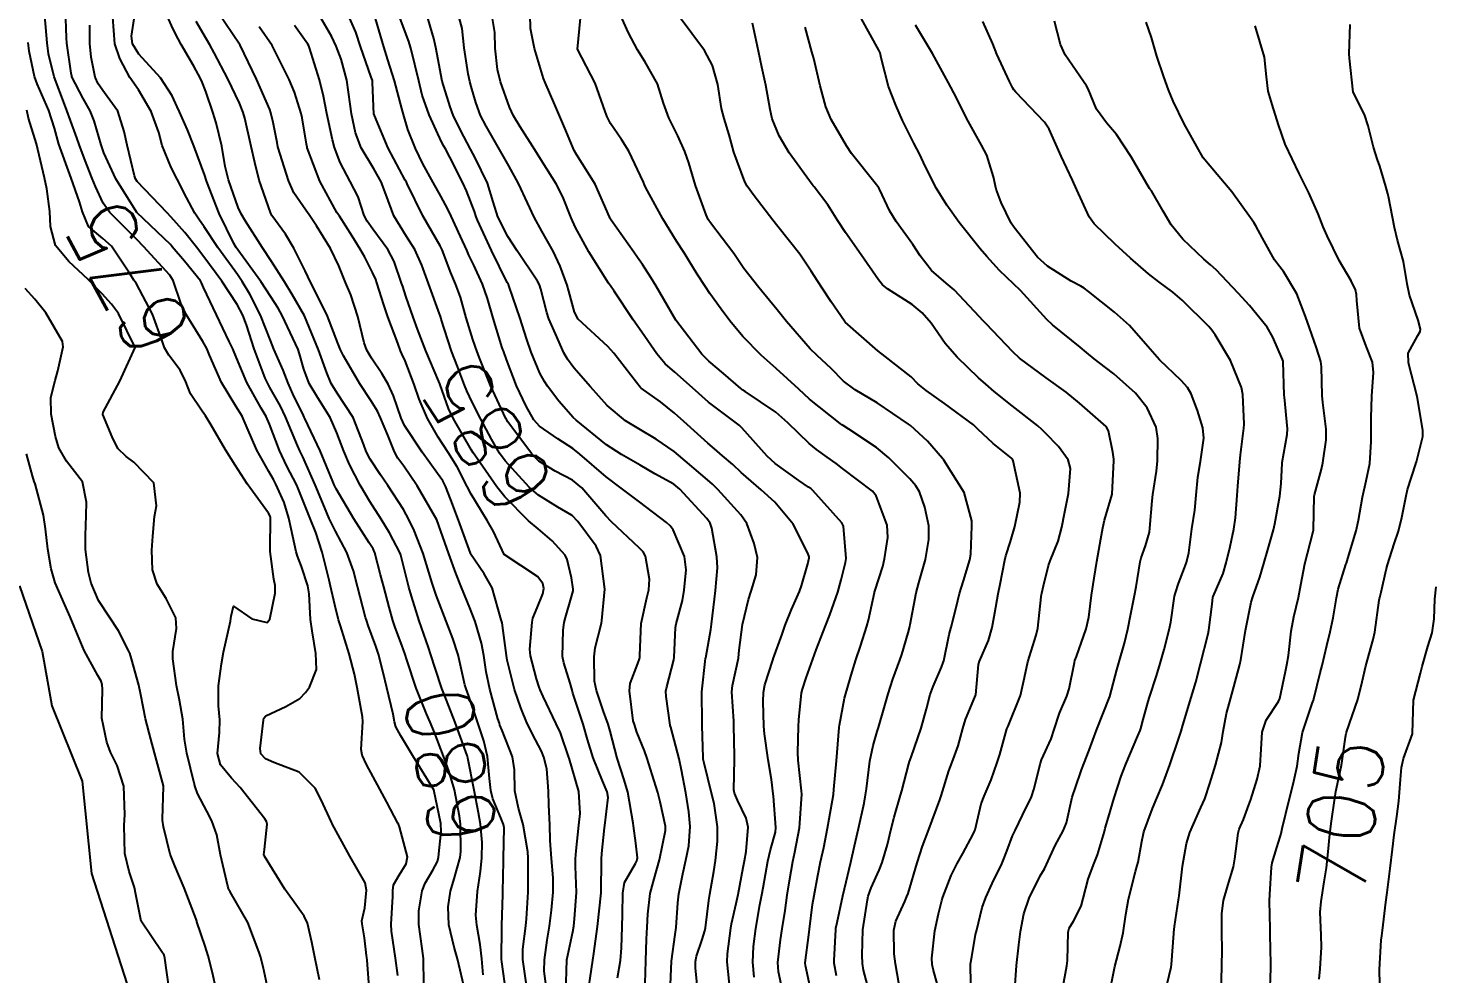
# Model space of a CAD drawing. Header units: metres. Extents: x 292545 to 299085, y 7450245 to 7463078.
# Drawn here: x 296544.6 to 296628.1, y 7454693.9 to 7454749.9 of the extents above; entities that cross this region are included whole.
import ezdxf
from ezdxf.enums import TextEntityAlignment as Align

# ---------------------------------------------------------------- set-up
doc = ezdxf.new("R2010")
doc.units = ezdxf.units.M
for name, color, linetype in [('Cotas', 45, 'Continuous'), ('Curvas de Nivel 1m', 11, 'Continuous'), ('Curvas de Nivel 5m', 15, 'Continuous'), ('Hidrografia', 140, 'Continuous')]:
    doc.layers.add(name, color=color, linetype=linetype)
doc.styles.add('Style-STANDARD', font='STANDARD.shx')

msp = doc.modelspace()

# ---------------------------------------------------------------- linework, layer by layer
at = {"layer": 'Curvas de Nivel 1m', "flags": 128}
for points, elevation in [([(296566.557, 7454693.772), (296566.423, 7454694.812), (296566.188, 7454696.415), (296566.165, 7454696.816), (296566.259, 7454698.465), (296566.257, 7454698.815), (296566.289, 7454699.144), (296566.627, 7454699.722), (296567.042, 7454700.4), (296567.119, 7454700.805), (296566.661, 7454702.587), (296566.592, 7454702.74), (296566.548, 7454702.812), (296565.898, 7454704.045), (296565.489, 7454704.828), (296564.705, 7454706.283), (296564.447, 7454706.843), (296564.378, 7454707.181), (296564.484, 7454708.842), (296564.466, 7454709.114), (296564.152, 7454710.846), (296563.978, 7454711.64), (296563.664, 7454712.851), (296563.148, 7454714.508), (296563.039, 7454714.858), (296562.816, 7454715.758), (296562.573, 7454716.863), (296562.492, 7454717.208), (296562.069, 7454718.868), (296561.698, 7454720.038), (296561.362, 7454720.875), (296560.89, 7454722.051), (296560.655, 7454722.638), (296560.543, 7454722.885), (296559.983, 7454723.963), (296559.54, 7454724.901), (296558.946, 7454726.458), (296558.751, 7454726.912), (296558.462, 7454727.411), (296557.598, 7454728.924), (296556.987, 7454730.388), (296556.769, 7454730.932), (296556.566, 7454731.367), (296555.814, 7454732.942), (296555.039, 7454734.57), (296554.923, 7454734.834), (296554.852, 7454734.953), (296553.912, 7454736.115), (296553.186, 7454736.978), (296553.136, 7454737.041), (296553.074, 7454737.104), (296551.093, 7454739), (296549.844, 7454741.013), (296549.136, 7454742.552), (296548.98, 7454743.022), (296548.565, 7454744.437), (296548.316, 7454745.033), (296547.906, 7454745.775), (296547.236, 7454747.049), (296547.227, 7454747.084), (296547.195, 7454747.271), (296546.937, 7454749.053), (296546.916, 7454749.353), (296546.849, 7454751.054)], 677), ([(296564.88, 7454692.835), (296564.728, 7454694.68), (296564.711, 7454694.838), (296564.696, 7454694.96), (296564.585, 7454696.016), (296564.442, 7454696.842), (296564.424, 7454697.012), (296564.602, 7454697.781), (296564.691, 7454698.839), (296564.619, 7454699.263), (296563.707, 7454700.849), (296562.662, 7454702.774), (296562.631, 7454702.829), (296562.614, 7454702.861), (296562.003, 7454704.197), (296561.65, 7454704.875), (296560.697, 7454705.823), (296559.207, 7454706.403), (296558.708, 7454706.613), (296558.435, 7454706.913), (296558.402, 7454707.227), (296558.588, 7454708.911), (296558.615, 7454709.031), (296558.737, 7454709.172), (296559.911, 7454709.727), (296560.753, 7454710.204), (296561.087, 7454710.547), (296561.322, 7454710.874), (296561.725, 7454711.919), (296561.702, 7454712.871), (296561.47, 7454714.2), (296561.385, 7454714.874), (296561.307, 7454716.394), (296561.225, 7454716.876), (296560.844, 7454718.032), (296560.608, 7454718.642), (296560.534, 7454718.885), (296560.227, 7454720.25), (296560.102, 7454720.892), (296559.808, 7454721.812), (296559.317, 7454722.904), (296559.177, 7454723.178), (296558.91, 7454723.645), (296558.199, 7454724.917), (296557.621, 7454726.245), (296557.323, 7454726.926), (296556.959, 7454727.537), (296556.101, 7454728.939), (296555.391, 7454730.543), (296555.226, 7454730.948), (296554.999, 7454731.362), (296554.008, 7454732.965), (296553.699, 7454733.639), (296553.234, 7454734.977), (296553.047, 7454735.284), (296551.475, 7454736.996), (296551.077, 7454737.405), (296549.485, 7454739.016), (296549.098, 7454739.557), (296548.626, 7454740.545), (296548.428, 7454741.03), (296547.981, 7454742.186), (296547.671, 7454743.042), (296547.532, 7454743.429), (296547.157, 7454744.458), (296546.944, 7454745.052), (296546.798, 7454745.425), (296546.19, 7454747.06), (296545.85, 7454748.42), (296545.763, 7454749.064), (296545.629, 7454750.666)], 676), ([(296570.544, 7454692.839), (296570.093, 7454694.775), (296569.892, 7454695.465), (296569.582, 7454696.78), (296569.539, 7454697.845), (296569.676, 7454698.779), (296569.888, 7454699.513), (296570.25, 7454700.774), (296570.292, 7454701.128), (296570.26, 7454702.774), (296570.214, 7454703.228), (296569.905, 7454704.778), (296569.57, 7454705.912), (296569.263, 7454706.784), (296568.727, 7454708.18), (296568.463, 7454708.793), (296568.244, 7454709.291), (296567.643, 7454710.801), (296567.09, 7454712.497), (296566.992, 7454712.808), (296566.788, 7454713.351), (296566.387, 7454714.404), (296566.249, 7454714.818), (296566.034, 7454715.603), (296565.716, 7454716.827), (296565.536, 7454717.525), (296565.186, 7454718.835), (296565.085, 7454719.066), (296564.859, 7454719.422), (296563.95, 7454720.849), (296562.899, 7454722.631), (296562.788, 7454722.861), (296562.707, 7454723.06), (296561.945, 7454724.87), (296561.043, 7454726.788), (296560.996, 7454726.88), (296560.954, 7454726.968), (296560.335, 7454728.258), (296560.058, 7454728.894), (296559.752, 7454729.67), (296559.209, 7454730.907), (296559, 7454731.415), (296558.412, 7454732.916), (296557.787, 7454734.171), (296557.337, 7454734.927), (296557.049, 7454735.339), (296555.885, 7454736.942), (296555.085, 7454738.15), (296554.75, 7454738.615), (296554.519, 7454738.959), (296554.031, 7454739.895), (296553.473, 7454740.975), (296553.123, 7454741.675), (296552.593, 7454742.985), (296552.389, 7454743.749), (296551.944, 7454744.992), (296551.176, 7454746.28), (296550.676, 7454747.005), (296550.072, 7454748.139), (296549.78, 7454749.014), (296549.659, 7454750.585)], 679), ([(296572.972, 7454692.736), (296572.709, 7454694.591), (296572.699, 7454694.739), (296572.712, 7454696.618), (296572.714, 7454696.739), (296572.773, 7454698.577), (296572.773, 7454698.738), (296572.819, 7454700.559), (296572.823, 7454700.738), (296572.863, 7454702.536), (296572.823, 7454702.738), (296572.667, 7454703.128), (296572.191, 7454704.26), (296572.07, 7454704.749), (296571.98, 7454705.464), (296571.861, 7454706.753), (296571.654, 7454707.688), (296571.305, 7454708.761), (296570.756, 7454710.342), (296570.598, 7454710.772), (296570.531, 7454711.006), (296570.125, 7454712.777), (296569.82, 7454713.752), (296569.424, 7454714.784), (296568.826, 7454716.319), (296568.665, 7454716.792), (296568.595, 7454717.033), (296568.061, 7454718.798), (296567.514, 7454720.156), (296567.205, 7454720.807), (296566.882, 7454721.394), (296565.96, 7454722.824), (296565.529, 7454723.451), (296564.918, 7454724.376), (296564.676, 7454724.842), (296564.54, 7454725.232), (296563.914, 7454726.85), (296562.967, 7454728.292), (296562.603, 7454728.864), (296562.345, 7454729.501), (296561.858, 7454730.871), (296561.023, 7454732.88), (296560.299, 7454734.154), (296559.838, 7454734.898), (296559.061, 7454736.108), (296558.539, 7454736.915), (296557.528, 7454738.486), (296557.262, 7454738.928), (296557.097, 7454739.3), (296556.524, 7454740.936), (296556.328, 7454741.735), (296556.113, 7454742.94), (296555.782, 7454744.318), (296555.596, 7454744.946), (296555.175, 7454746.179), (296554.955, 7454746.728), (296554.853, 7454746.955), (296554.465, 7454747.69), (296553.722, 7454748.972), (296553.538, 7454749.297), (296553.222, 7454749.918), (296552.748, 7454750.985)], 681), ([(296574.209, 7454693.061), (296573.962, 7454694.726), (296573.959, 7454695.339), (296574.137, 7454696.725), (296574.18, 7454697.142), (296574.277, 7454698.723), (296574.286, 7454699.055), (296574.285, 7454700.724), (296574.267, 7454701.104), (296573.979, 7454702.727), (296573.697, 7454703.706), (296573.492, 7454704.732), (296573.47, 7454705.963), (296573.347, 7454706.734), (296572.729, 7454708.306), (296572.61, 7454708.62), (296572.571, 7454708.742), (296572.49, 7454708.991), (296572, 7454710.751), (296571.792, 7454711.773), (296571.649, 7454712.757), (296571.517, 7454713.485), (296571.135, 7454714.765), (296570.815, 7454715.575), (296570.322, 7454716.775), (296570.002, 7454717.618), (296569.57, 7454718.783), (296568.873, 7454720.79), (296567.703, 7454722.802), (296566.914, 7454723.964), (296566.556, 7454724.452), (296566.353, 7454724.819), (296565.963, 7454725.799), (296565.532, 7454726.831), (296565.352, 7454727.23), (296564.963, 7454727.859), (296564.293, 7454728.847), (296563.326, 7454730.52), (296563.159, 7454730.858), (296562.999, 7454731.263), (296562.379, 7454732.866), (296561.727, 7454734.182), (296561.373, 7454734.877), (296561.053, 7454735.558), (296560.395, 7454736.89), (296559.903, 7454737.719), (296559.092, 7454738.834), (296559.041, 7454738.911), (296558.998, 7454739.007), (296558.336, 7454740.918), (296558.07, 7454741.98), (296557.855, 7454742.923), (296557.485, 7454744.601), (296557.395, 7454744.928), (296557.169, 7454745.49), (296556.48, 7454746.937), (296555.671, 7454748.48), (296555.412, 7454748.948), (296555.216, 7454749.279), (296554.597, 7454750.33)], 682), ([(296575.404, 7454692.711), (296575.237, 7454694.032), (296575.239, 7454694.713), (296575.413, 7454695.879), (296575.54, 7454696.711), (296575.655, 7454697.657), (296575.758, 7454698.709), (296575.762, 7454699.573), (296575.658, 7454700.71), (296575.577, 7454701.787), (296575.555, 7454702.711), (296575.51, 7454703.876), (296575.488, 7454704.712), (296575.388, 7454706.028), (296575.217, 7454706.715), (296575.073, 7454707.072), (296574.723, 7454707.746), (296574.224, 7454708.725), (296573.835, 7454709.641), (296573.467, 7454710.733), (296573.044, 7454712.474), (296572.997, 7454712.738), (296572.798, 7454714.225), (296572.738, 7454714.676), (296572.722, 7454714.741), (296572.685, 7454714.861), (296572.153, 7454716.75), (296571.677, 7454717.593), (296570.871, 7454718.77), (296570.853, 7454718.807), (296570.154, 7454720.777), (296569.703, 7454721.969), (296569.372, 7454722.783), (296569.213, 7454723.093), (296568.91, 7454723.539), (296567.992, 7454724.799), (296566.946, 7454726.382), (296566.751, 7454726.813), (296566.289, 7454728.143), (296565.977, 7454728.825), (296565.61, 7454729.461), (296564.988, 7454730.377), (296564.715, 7454730.843), (296564.56, 7454731.284), (296564.193, 7454732.848), (296563.768, 7454734.12), (296563.454, 7454734.856), (296563.336, 7454735.146), (296563.058, 7454735.84), (296562.571, 7454736.865), (296561.738, 7454738.222), (296561.291, 7454738.878), (296561.096, 7454739.145), (296560.385, 7454740.17), (296560.066, 7454740.896), (296559.571, 7454742.469), (296559.446, 7454742.905), (296559.395, 7454743.156), (296559.157, 7454744.349), (296559.028, 7454744.911), (296558.96, 7454745.117), (296558.171, 7454746.92), (296557.213, 7454748.93), (296555.843, 7454750.944)], 683), ([(296579.57, 7454693.643), (296579.754, 7454694.658), (296579.812, 7454695.42), (296579.845, 7454696.657), (296579.861, 7454697.397), (296579.881, 7454698.657), (296579.993, 7454699.286), (296580.639, 7454700.42), (296580.722, 7454700.568), (296580.747, 7454700.648), (296580.756, 7454700.76), (296580.653, 7454701.617), (296580.528, 7454702.651), (296580.511, 7454702.805), (296580.194, 7454704.655), (296579.977, 7454705.374), (296579.561, 7454706.662), (296579.14, 7454708.255), (296579.016, 7454708.667), (296578.741, 7454709.434), (296578.325, 7454710.674), (296578.217, 7454711.219), (296578.199, 7454712.676), (296578.258, 7454713.206), (296578.621, 7454714.672), (296578.649, 7454714.828), (296578.833, 7454716.67), (296578.572, 7454718.673), (296578.311, 7454719.223), (296577.23, 7454720.686), (296576.878, 7454721.04), (296576.045, 7454721.543), (296574.896, 7454722.247), (296574.34, 7454722.726), (296572.918, 7454724.285), (296572.586, 7454724.743), (296572.103, 7454725.58), (296571.483, 7454726.755), (296570.963, 7454727.771), (296570.641, 7454728.436), (296570.505, 7454728.767), (296570.087, 7454729.877), (296569.745, 7454730.779), (296569.129, 7454732.68), (296569.098, 7454732.789), (296569.08, 7454732.845), (296569.025, 7454733.005), (296568.367, 7454734.797), (296567.971, 7454735.884), (296567.559, 7454736.805), (296567.074, 7454737.577), (296566.308, 7454738.818), (296565.841, 7454740.087), (296565.56, 7454740.826), (296565.124, 7454741.591), (296564.386, 7454742.841), (296564.037, 7454743.732), (296563.808, 7454744.85), (296563.739, 7454745.422), (296563.533, 7454746.855), (296563.201, 7454748.089), (296562.903, 7454748.863), (296562.617, 7454749.468), (296561.787, 7454750.874)], 686), ([(296581.205, 7454693.296), (296581.255, 7454694.64), (296581.291, 7454695.931), (296581.33, 7454696.639), (296581.368, 7454697.406), (296581.511, 7454698.637), (296581.757, 7454699.502), (296582.06, 7454700.629), (296582.418, 7454702.381), (296582.425, 7454702.624), (296582.113, 7454704.064), (296581.97, 7454704.631), (296581.635, 7454705.7), (296581.336, 7454706.641), (296581.169, 7454707.095), (296580.728, 7454708.199), (296580.573, 7454708.652), (296580.511, 7454708.876), (296580.291, 7454710.655), (296580.331, 7454711.083), (296580.777, 7454712.264), (296580.877, 7454712.553), (296580.901, 7454712.648), (296580.904, 7454712.769), (296580.98, 7454714.647), (296581.313, 7454716.156), (296581.436, 7454716.641), (296581.479, 7454717.28), (296581.242, 7454718.644), (296581.095, 7454718.886), (296580.858, 7454719.124), (296579.219, 7454720.667), (296578.878, 7454721.029), (296577.451, 7454722.685), (296576.907, 7454723.132), (296575.883, 7454723.676), (296574.918, 7454724.268), (296574.469, 7454724.725), (296573.082, 7454726.608), (296572.991, 7454726.74), (296572.954, 7454726.799), (296572.038, 7454728.749), (296571.406, 7454730.339), (296571.255, 7454730.757), (296571.004, 7454731.474), (296570.598, 7454732.766), (296570.262, 7454733.998), (296569.982, 7454734.776), (296569.703, 7454735.434), (296569.177, 7454736.788), (296569.066, 7454737.023), (296568.038, 7454738.801), (296567.112, 7454740.703), (296567.06, 7454740.811), (296566.998, 7454740.928), (296565.973, 7454742.822), (296565.162, 7454744.75), (296565.14, 7454744.808), (296565.139, 7454744.83), (296565.061, 7454746.711), (296565.044, 7454746.832), (296564.982, 7454747.037), (296564.349, 7454748.843), (296564.064, 7454749.69), (296563.559, 7454750.855)], 687), ([(296582.703, 7454692.786), (296582.78, 7454694.618), (296582.987, 7454696.216), (296583.044, 7454696.615), (296583.143, 7454698.079), (296583.207, 7454698.614), (296583.444, 7454699.798), (296583.622, 7454700.61), (296583.803, 7454701.456), (296583.878, 7454702.608), (296583.805, 7454703.476), (296583.627, 7454704.611), (296583.374, 7454705.942), (296583.222, 7454706.615), (296582.732, 7454708.498), (296582.703, 7454708.591), (296582.694, 7454708.621), (296582.451, 7454710.326), (296582.443, 7454710.625), (296582.49, 7454710.891), (296582.773, 7454711.952), (296582.911, 7454712.489), (296582.926, 7454712.619), (296583.016, 7454714.403), (296583.052, 7454714.618), (296583.425, 7454716.013), (296583.525, 7454716.613), (296583.638, 7454717.819), (296583.542, 7454718.613), (296582.869, 7454720.188), (296582.689, 7454720.441), (296582.481, 7454720.626), (296580.891, 7454721.836), (296579.789, 7454722.661), (296578.91, 7454723.336), (296577.332, 7454724.686), (296576.928, 7454725.011), (296576.043, 7454725.596), (296574.947, 7454726.345), (296574.618, 7454726.723), (296574.159, 7454727.53), (296573.597, 7454728.734), (296572.988, 7454730.29), (296572.833, 7454730.742), (296572.746, 7454730.993), (296572.205, 7454732.748), (296571.867, 7454733.919), (296571.574, 7454734.755), (296571.054, 7454735.893), (296570.771, 7454736.476), (296570.64, 7454736.766), (296570.262, 7454737.585), (296569.719, 7454738.781), (296569.519, 7454739.205), (296569.105, 7454739.986), (296568.653, 7454740.795), (296568.046, 7454741.884), (296567.592, 7454742.806), (296567.154, 7454743.929), (296566.885, 7454744.813), (296566.8, 7454745.18), (296566.365, 7454746.818), (296565.959, 7454748.065), (296565.718, 7454748.825), (296565.23, 7454750.499)], 688), ([(296584.363, 7454692.603), (296584.195, 7454694.241), (296584.194, 7454694.604), (296584.252, 7454694.918), (296584.583, 7454695.916), (296584.758, 7454696.431), (296584.79, 7454696.598), (296584.983, 7454698.222), (296585.039, 7454698.596), (296585.277, 7454699.95), (296585.382, 7454700.593), (296585.507, 7454701.739), (296585.511, 7454702.592), (296585.301, 7454703.97), (296585.144, 7454704.595), (296584.709, 7454706.363), (296584.655, 7454706.601), (296584.643, 7454706.671), (296584.593, 7454708.601), (296584.59, 7454708.745), (296584.58, 7454710.602), (296584.593, 7454710.764), (296584.78, 7454712.383), (296584.8, 7454712.583), (296584.804, 7454712.6), (296585.114, 7454714.283), (296585.154, 7454714.596), (296585.325, 7454716.095), (296585.377, 7454716.595), (296585.493, 7454717.947), (296585.471, 7454718.594), (296585.164, 7454720.303), (296585.057, 7454720.598), (296584.877, 7454720.863), (296583.262, 7454722.616), (296582.906, 7454722.901), (296581.793, 7454723.518), (296580.917, 7454724.021), (296579.812, 7454724.661), (296578.931, 7454725.234), (296577.123, 7454726.688), (296576.955, 7454726.85), (296576.092, 7454727.83), (296575.422, 7454728.713), (296575.242, 7454728.982), (296574.98, 7454729.474), (296574.463, 7454730.725), (296574.188, 7454731.545), (296573.813, 7454732.732), (296573.151, 7454734.63), (296573.105, 7454734.739), (296573.044, 7454734.86), (296572.111, 7454736.75), (296571.285, 7454738.563), (296571.204, 7454738.759), (296571.096, 7454739.063), (296570.627, 7454740.286), (296570.404, 7454740.771), (296569.636, 7454742.282), (296569.371, 7454742.787), (296569.29, 7454742.933), (296569.147, 7454743.203), (296568.404, 7454744.798), (296568.006, 7454745.971), (296567.796, 7454746.804), (296567.349, 7454748.67), (296567.313, 7454748.809), (296567.216, 7454749.151), (296566.578, 7454750.817)], 689), ([(296587.666, 7454693.676), (296587.592, 7454694.565), (296587.64, 7454695.501), (296587.781, 7454696.562), (296588.009, 7454697.961), (296588.123, 7454698.557), (296588.199, 7454698.977), (296588.49, 7454700.552), (296588.65, 7454701.234), (296588.936, 7454702.271), (296588.961, 7454702.547), (296588.822, 7454704.408), (296588.804, 7454704.549), (296588.696, 7454705.406), (296588.512, 7454706.553), (296588.285, 7454708.113), (296588.255, 7454708.557), (296588.216, 7454710.027), (296588.223, 7454710.558), (296588.305, 7454711.012), (296588.782, 7454712.477), (296588.799, 7454712.533), (296588.808, 7454712.55), (296589.336, 7454714.006), (296589.522, 7454714.543), (296589.88, 7454715.477), (296590.355, 7454716.535), (296590.487, 7454716.883), (296590.849, 7454718.173), (296590.93, 7454718.529), (296590.928, 7454718.603), (296590.856, 7454718.823), (296589.984, 7454720.539), (296588.892, 7454721.831), (296588.094, 7454722.558), (296586.913, 7454723.605), (296586.403, 7454724.063), (296585.798, 7454724.587), (296585.325, 7454724.992), (296584.93, 7454725.332), (296583.505, 7454726.614), (296582.95, 7454727.113), (296582.114, 7454727.782), (296580.972, 7454728.603), (296580.923, 7454728.65), (296580.696, 7454728.932), (296579.351, 7454730.666), (296578.999, 7454731.064), (296577.251, 7454732.688), (296577.027, 7454733.092), (296576.69, 7454734.346), (296576.598, 7454734.697), (296576.183, 7454735.832), (296575.754, 7454736.71), (296575.081, 7454737.902), (296574.629, 7454738.725), (296574.249, 7454739.581), (296573.7, 7454740.734), (296573.129, 7454741.78), (296572.586, 7454742.746), (296571.789, 7454744.121), (296571.454, 7454744.757), (296571.171, 7454745.521), (296570.896, 7454746.48), (296570.819, 7454746.765), (296570.721, 7454747.236), (296570.489, 7454748.771), (296570.36, 7454749.908), (296570.123, 7454750.777)], 691), ([(296589.427, 7454692.541), (296589.116, 7454693.986), (296589.082, 7454694.545), (296589.226, 7454695.901), (296589.327, 7454696.543), (296589.505, 7454697.64), (296589.639, 7454698.54), (296589.771, 7454699.393), (296589.976, 7454700.537), (296590.093, 7454701.091), (296590.358, 7454702.533), (296590.388, 7454702.811), (296590.492, 7454704.532), (296590.489, 7454704.729), (296590.285, 7454706.534), (296590.261, 7454706.991), (296590.306, 7454708.534), (296590.33, 7454708.941), (296590.488, 7454710.533), (296590.54, 7454710.749), (296590.766, 7454711.42), (296591.054, 7454712.251), (296591.148, 7454712.525), (296591.346, 7454713.079), (296591.907, 7454714.513), (296592.169, 7454715.153), (296592.638, 7454716.503), (296592.84, 7454717.236), (296593.097, 7454718.251), (296593.12, 7454718.497), (296592.961, 7454720.411), (296592.939, 7454720.499), (296592.875, 7454720.606), (296591.155, 7454722.526), (296591.024, 7454722.648), (296590.905, 7454722.731), (296590.329, 7454723.116), (296588.919, 7454724.125), (296588.44, 7454724.555), (296586.94, 7454726.247), (296586.777, 7454726.408), (296586.557, 7454726.576), (296584.96, 7454727.766), (296584.018, 7454728.61), (296582.982, 7454729.539), (296582.405, 7454730.046), (296581.9, 7454730.636), (296581.012, 7454731.92), (296580.504, 7454732.655), (296579.371, 7454734.336), (296579.155, 7454734.669), (296579.107, 7454734.733), (296579.044, 7454734.824), (296577.879, 7454736.682), (296577.084, 7454738.121), (296576.831, 7454738.694), (296576.339, 7454739.935), (296575.941, 7454740.708), (296575.132, 7454741.992), (296574.669, 7454742.725), (296573.799, 7454744.091), (296573.407, 7454744.738), (296573.168, 7454745.25), (296572.632, 7454746.746), (296572.457, 7454747.484), (296572.323, 7454748.749), (296572.302, 7454749.669), (296572.12, 7454750.751)], 692), ([(296591.103, 7454692.524), (296590.713, 7454694.377), (296590.707, 7454694.529), (296590.921, 7454696.193), (296590.961, 7454696.526), (296591.137, 7454697.995), (296591.225, 7454698.524), (296591.444, 7454699.708), (296591.609, 7454700.52), (296591.8, 7454701.37), (296592.024, 7454702.516), (296592.119, 7454703.065), (296592.369, 7454704.513), (296592.406, 7454704.794), (296592.558, 7454706.512), (296592.709, 7454708.477), (296592.709, 7454708.5), (296592.734, 7454708.625), (296593.034, 7454710.213), (296593.103, 7454710.496), (296593.481, 7454711.785), (296593.705, 7454712.491), (296593.971, 7454713.308), (296594.347, 7454714.485), (296594.449, 7454714.843), (296594.81, 7454716.48), (296594.816, 7454716.497), (296594.834, 7454716.563), (296595.294, 7454718.03), (296595.399, 7454718.475), (296595.596, 7454719.742), (296595.548, 7454720.473), (296594.899, 7454722.22), (296594.685, 7454722.482), (296592.916, 7454723.838), (296592.536, 7454724.122), (296592.011, 7454724.514), (296591.364, 7454724.961), (296590.931, 7454725.311), (296589.664, 7454726.543), (296588.952, 7454727.165), (296587.148, 7454728.391), (296586.972, 7454728.504), (296586.887, 7454728.571), (296585.865, 7454729.47), (296584.989, 7454730.189), (296584.576, 7454730.604), (296583.023, 7454732.62), (296582.305, 7454733.9), (296581.871, 7454734.638), (296581.556, 7454735.15), (296581.056, 7454735.933), (296580.763, 7454736.348), (296580.546, 7454736.648), (296579.199, 7454738.56), (296579.126, 7454738.67), (296579.114, 7454738.69), (296579.094, 7454738.744), (296578.253, 7454740.679), (296577.139, 7454742.439), (296576.998, 7454742.692), (296576.455, 7454744), (296576.148, 7454744.705), (296575.856, 7454745.396), (296575.279, 7454746.719), (296575.186, 7454746.956), (296574.646, 7454748.726), (296574.421, 7454749.918), (296574.391, 7454750.723)], 693), ([(296592.555, 7454693.761), (296592.414, 7454694.511), (296592.409, 7454694.668), (296592.517, 7454696.511), (296592.525, 7454696.58), (296592.597, 7454696.929), (296592.938, 7454698.505), (296593.032, 7454698.919), (296593.396, 7454700.499), (296593.621, 7454701.464), (296593.858, 7454702.492), (296594.185, 7454703.995), (296594.277, 7454704.486), (296594.327, 7454704.846), (296594.53, 7454706.483), (296594.722, 7454707.41), (296594.963, 7454708.245), (296595.038, 7454708.477), (296595.427, 7454709.793), (296595.622, 7454710.471), (296595.9, 7454711.335), (296596.317, 7454712.465), (296596.435, 7454712.815), (296596.799, 7454714.084), (296596.898, 7454714.459), (296596.924, 7454714.578), (296597.276, 7454716.453), (296597.435, 7454717.048), (296597.824, 7454718.445), (296598.037, 7454719.614), (296598.033, 7454720.443), (296597.789, 7454721.547), (296597.47, 7454722.451), (296597.262, 7454722.81), (296596.91, 7454723.218), (296595.655, 7454724.473), (296594.929, 7454725.068), (296593.277, 7454726.159), (296592.942, 7454726.379), (296592.867, 7454726.426), (296592.763, 7454726.503), (296590.964, 7454727.951), (296590.315, 7454728.537), (296588.985, 7454729.764), (296588.097, 7454730.559), (296587.009, 7454731.654), (296586.232, 7454732.582), (296585.712, 7454733.272), (296585.039, 7454734.216), (296584.783, 7454734.603), (296584.302, 7454735.356), (296583.517, 7454736.615), (296583.073, 7454737.306), (296582.266, 7454738.628), (296581.239, 7454740.511), (296581.179, 7454740.639), (296581.115, 7454740.801), (296580.251, 7454742.653), (296579.821, 7454743.331), (296579.159, 7454744.286), (296578.953, 7454744.672), (296578.839, 7454745), (296578.256, 7454746.679), (296577.213, 7454748.69), (296577.385, 7454750.535)], 694), ([(296596.372, 7454692.634), (296596.049, 7454694.465), (296595.981, 7454695.056), (296595.955, 7454696.466), (296596.069, 7454696.994), (296596.61, 7454698.173), (296596.733, 7454698.458), (296596.795, 7454698.637), (296597.327, 7454700.45), (296597.648, 7454701.445), (296598.027, 7454702.44), (296598.681, 7454704.193), (296598.74, 7454704.372), (296598.759, 7454704.429), (296599.222, 7454705.908), (296599.412, 7454706.423), (296599.758, 7454707.384), (296600.042, 7454708.417), (296600.202, 7454708.952), (296600.752, 7454710.279), (296600.792, 7454710.37), (296600.804, 7454710.409), (296600.968, 7454712.22), (296601.024, 7454712.408), (296601.564, 7454713.633), (296601.786, 7454714.4), (296601.939, 7454715.272), (296602.137, 7454716.397), (296602.254, 7454716.974), (296602.539, 7454718.393), (296602.594, 7454718.654), (296602.864, 7454719.507), (296603.126, 7454720.386), (296603.424, 7454721.845), (296603.439, 7454722.375), (296603.018, 7454724.283), (296602.982, 7454724.379), (296602.957, 7454724.413), (296602.924, 7454724.443), (296601.841, 7454725.305), (296600.94, 7454726.165), (296600.666, 7454726.413), (296598.962, 7454727.695), (296597.866, 7454728.447), (296597.382, 7454728.859), (296596.981, 7454729.257), (296595.436, 7454730.476), (296594.998, 7454730.817), (296593.077, 7454732.499), (296593.024, 7454732.559), (296592.244, 7454733.721), (296591.715, 7454734.52), (296591.442, 7454734.919), (296591.053, 7454735.536), (296590.384, 7454736.537), (296589.087, 7454738.187), (296588.789, 7454738.553), (296587.678, 7454739.994), (296587.256, 7454740.569), (296587.117, 7454740.83), (296586.471, 7454742.58), (296586.191, 7454743.622), (296585.89, 7454744.589), (296585.744, 7454745.167), (296585.516, 7454746.595), (296585.2, 7454747.725), (296584.74, 7454748.605), (296583.233, 7454750.62)], 696), ([(296598.551, 7454693.233), (296598.276, 7454694.15), (296598.218, 7454694.435), (296598.202, 7454694.802), (296598.386, 7454696.433), (296598.603, 7454697.436), (296598.807, 7454698.232), (296598.866, 7454698.427), (296599.346, 7454699.703), (296599.702, 7454700.419), (296600.039, 7454701.019), (296600.659, 7454702.156), (296600.744, 7454702.327), (296600.769, 7454702.409), (296601.138, 7454703.946), (296601.299, 7454704.404), (296601.721, 7454705.376), (296602.087, 7454706.396), (296602.232, 7454706.881), (296602.654, 7454708.391), (296602.678, 7454708.446), (296602.735, 7454708.567), (296603.47, 7454710.379), (296603.707, 7454711.437), (296603.892, 7454712.373), (296604.389, 7454713.957), (296604.482, 7454714.365), (296604.691, 7454716.231), (296604.711, 7454716.362), (296604.734, 7454716.452), (296604.831, 7454716.882), (296605.123, 7454718.084), (296605.224, 7454718.356), (296605.7, 7454719.516), (296605.905, 7454720.35), (296606.069, 7454721.164), (296606.308, 7454722.346), (296606.415, 7454723.842), (296606.29, 7454724.346), (296605.715, 7454725.137), (296604.939, 7454725.928), (296604.723, 7454726.144), (296604.48, 7454726.365), (296602.961, 7454727.554), (296601.907, 7454728.396), (296601.406, 7454728.832), (296600.981, 7454729.214), (296599.708, 7454730.423), (296599.005, 7454731.244), (296598.164, 7454732.443), (296597.642, 7454733.063), (296597.034, 7454733.545), (296595.584, 7454734.475), (296595.289, 7454734.72), (296595.048, 7454735.016), (296594.008, 7454736.491), (296593.083, 7454737.817), (296592.637, 7454738.507), (296592.039, 7454739.453), (296591.226, 7454740.528), (296591.177, 7454740.592), (296591.114, 7454740.669), (296589.742, 7454742.544), (296589.148, 7454743.551), (296588.745, 7454744.554), (296588.615, 7454745.109), (296588.369, 7454746.558), (296588.137, 7454747.623), (296587.931, 7454748.563), (296587.571, 7454750.225)], 697), ([(296603.115, 7454692.948), (296603.219, 7454694.38), (296603.359, 7454695.601), (296603.458, 7454696.377), (296603.657, 7454697.428), (296603.965, 7454698.37), (296604.626, 7454699.684), (296604.882, 7454700.106), (296605.002, 7454700.356), (296605.511, 7454701.491), (296605.986, 7454702.347), (296606.185, 7454702.828), (296606.524, 7454704.342), (296606.556, 7454704.47), (296606.691, 7454704.862), (296607.077, 7454705.967), (296607.211, 7454706.335), (296607.523, 7454707.13), (296607.971, 7454708.321), (296608.753, 7454710.31), (296609.18, 7454711.903), (296609.294, 7454712.305), (296609.615, 7454713.482), (296609.815, 7454714.3), (296609.989, 7454715.12), (296610.227, 7454716.296), (296610.313, 7454716.813), (296610.555, 7454718.293), (296610.615, 7454718.533), (296610.863, 7454719.258), (296611.102, 7454720.056), (296611.135, 7454720.287), (296611.265, 7454721.919), (296611.309, 7454722.286), (296611.527, 7454723.674), (296611.589, 7454724.283), (296611.607, 7454725.612), (296611.492, 7454726.285), (296610.96, 7454727.429), (296610.283, 7454728.297), (296608.984, 7454729.452), (296608.49, 7454729.82), (296607.831, 7454730.327), (296607.377, 7454730.715), (296607, 7454731.02), (296605.35, 7454732.357), (296605.018, 7454732.675), (296603.454, 7454734.376), (296603.047, 7454734.784), (296602.223, 7454735.561), (296601.457, 7454736.404), (296601.07, 7454736.861), (296599.818, 7454738.423), (296599.103, 7454739.435), (296598.485, 7454740.436), (296597.819, 7454741.75), (296597.497, 7454742.446), (296597.143, 7454743.118), (296596.464, 7454744.46), (296596.067, 7454745.361), (296595.63, 7454746.473), (296595.208, 7454748.17), (296595.143, 7454748.481), (296595.073, 7454748.623), (296594.027, 7454750.492)], 699), ([(296608.68, 7454692.454), (296609.052, 7454694.313), (296609.364, 7454695.526), (296609.55, 7454696.306), (296609.703, 7454697.402), (296609.857, 7454698.301), (296610.272, 7454699.938), (296610.377, 7454700.294), (296610.43, 7454700.499), (296610.654, 7454701.715), (296610.747, 7454702.204), (296610.77, 7454702.289), (296611.281, 7454703.68), (296611.538, 7454704.281), (296611.885, 7454705.088), (296612.32, 7454706.274), (296612.418, 7454706.571), (296612.725, 7454707.494), (296612.979, 7454708.266), (296613.084, 7454708.613), (296613.585, 7454710.258), (296613.849, 7454711.171), (296614.134, 7454712.25), (296614.587, 7454714.03), (296614.626, 7454714.243), (296614.819, 7454715.8), (296614.861, 7454716.202), (296614.874, 7454716.239), (296615.464, 7454717.613), (296615.654, 7454718.232), (296615.887, 7454719.206), (296616.111, 7454720.228), (296616.199, 7454720.911), (296616.3, 7454722.226), (296616.343, 7454722.791), (296616.453, 7454724.225), (296616.504, 7454724.648), (296616.706, 7454726.222), (296616.718, 7454726.451), (296616.648, 7454728.223), (296616.569, 7454728.632), (296615.907, 7454730.231), (296615.008, 7454731.766), (296614.807, 7454732.039), (296614.618, 7454732.246), (296613.036, 7454733.802), (296612.488, 7454734.276), (296611.66, 7454734.892), (296611.054, 7454735.366), (296609.987, 7454736.301), (296609.075, 7454737.138), (296607.829, 7454738.329), (296607.522, 7454738.759), (296607.106, 7454739.668), (296606.803, 7454740.343), (296606.546, 7454740.919), (296605.874, 7454742.353), (296605.157, 7454743.957), (296604.891, 7454744.363), (296603.181, 7454746.148), (296603.072, 7454746.272), (296603.006, 7454746.383), (296602.809, 7454746.766), (296602.053, 7454748.397), (296601.817, 7454748.999), (296601.232, 7454750.328)], 701), ([(296612.041, 7454692.783), (296612.39, 7454694.272), (296612.416, 7454694.421), (296612.539, 7454696.271), (296612.544, 7454696.32), (296612.597, 7454696.692), (296612.825, 7454698.267), (296612.859, 7454698.51), (296613.063, 7454700.264), (296613.303, 7454701.61), (296613.505, 7454702.257), (296614.157, 7454703.727), (296614.385, 7454704.244), (296614.692, 7454705.163), (296614.945, 7454705.993), (296615.021, 7454706.237), (296615.366, 7454707.591), (296615.466, 7454708.233), (296615.674, 7454709.3), (296615.924, 7454710.228), (296616.1, 7454710.889), (296616.455, 7454712.223), (296616.513, 7454712.495), (296616.803, 7454714.22), (296617.137, 7454715.899), (296617.233, 7454716.216), (296617.654, 7454717.399), (296617.889, 7454718.21), (296618.11, 7454718.958), (296618.461, 7454720.204), (296618.535, 7454720.546), (296618.838, 7454722.191), (296618.91, 7454722.941), (296618.966, 7454724.146), (296618.97, 7454724.19), (296619.272, 7454725.854), (296619.29, 7454726.187), (296619.1, 7454728.06), (296619.09, 7454728.189), (296619.036, 7454730.146), (296619.029, 7454730.19), (296618.994, 7454730.3), (296618.422, 7454731.614), (296618.071, 7454732.204), (296617.032, 7454733.498), (296616.37, 7454734.227), (296615.057, 7454735.606), (296614.727, 7454735.912), (296614.333, 7454736.247), (296613.08, 7454737.427), (296612.399, 7454738.27), (296611.907, 7454739.084), (296611.223, 7454740.288), (296611.175, 7454740.35), (296611.114, 7454740.436), (296610.016, 7454742.301), (296609.153, 7454743.627), (296608.562, 7454744.319), (296607.973, 7454745.13), (296607.464, 7454746.336), (296607.37, 7454746.523), (296607.19, 7454746.783), (296606.108, 7454748.351), (296605.828, 7454748.96), (296605.474, 7454750.356)], 702), ([(296615.349, 7454693.036), (296615.392, 7454694.232), (296615.408, 7454695.404), (296615.396, 7454696.232), (296615.392, 7454697.445), (296615.494, 7454698.231), (296615.743, 7454699.107), (296616.089, 7454700.225), (296616.17, 7454700.694), (296616.357, 7454702.223), (296616.428, 7454702.46), (296616.671, 7454703.034), (296616.997, 7454703.899), (296617.103, 7454704.216), (296617.484, 7454705.423), (296617.673, 7454706.21), (296617.728, 7454707.199), (296617.783, 7454708.21), (296618.026, 7454708.922), (296618.751, 7454710.022), (296618.828, 7454710.199), (296619.175, 7454711.796), (296619.256, 7454712.193), (296619.342, 7454712.745), (296619.499, 7454714.19), (296619.657, 7454715.033), (296619.932, 7454716.183), (296620.072, 7454716.944), (296620.304, 7454718.178), (296620.806, 7454720.105), (296620.826, 7454720.171), (296620.829, 7454720.215), (296620.873, 7454722.17), (296620.875, 7454722.188), (296620.894, 7454722.275), (296621.296, 7454723.788), (296621.384, 7454724.165), (296621.578, 7454725.522), (296621.577, 7454726.164), (296621.38, 7454727.752), (296621.349, 7454728.166), (296621.304, 7454729.852), (296621.257, 7454730.167), (296621.001, 7454730.983), (296620.584, 7454732.174), (296620.358, 7454732.842), (296619.845, 7454734.182), (296619.056, 7454735.51), (296618.753, 7454735.887), (296618.519, 7454736.198), (296617.799, 7454737.493), (296617.41, 7454738.215), (296617.292, 7454738.414), (296617.098, 7454738.694), (296615.978, 7454740.231), (296615.123, 7454741.263), (296614.296, 7454742.248), (296613.163, 7454744.26), (296612.505, 7454745.599), (296612.24, 7454746.274), (296611.953, 7454747.041), (296611.535, 7454748.285), (296611.219, 7454749.387), (296610.915, 7454750.293)], 703), ([(296568.095, 7454693.25), (296568.071, 7454694.795), (296568.005, 7454695.37), (296567.799, 7454696.798), (296567.793, 7454697.606), (296567.989, 7454698.796), (296568.168, 7454699.247), (296568.631, 7454700.017), (296568.9, 7454700.526), (296568.973, 7454700.787), (296569.125, 7454702.319), (296569.096, 7454702.786), (296568.683, 7454704.79), (296567.45, 7454706.803), (296566.725, 7454707.98), (296566.431, 7454708.515), (296566.358, 7454708.816), (296566.282, 7454709.274), (296565.903, 7454710.823), (296565.677, 7454711.731), (296565.401, 7454712.831), (296565.254, 7454713.299), (296564.8, 7454714.535), (296564.696, 7454714.841), (296564.644, 7454715.003), (296564.171, 7454716.847), (296563.933, 7454717.758), (296563.534, 7454718.853), (296562.865, 7454720.11), (296562.492, 7454720.864), (296562.213, 7454721.537), (296561.664, 7454722.872), (296560.919, 7454724.521), (296560.8, 7454724.76), (296560.744, 7454724.883), (296560.615, 7454725.198), (296559.899, 7454726.896), (296559.592, 7454727.533), (296558.97, 7454728.641), (296558.821, 7454728.912), (296558.701, 7454729.187), (296558.048, 7454730.919), (296557.582, 7454732.357), (296557.368, 7454732.927), (296557.029, 7454733.558), (296556.119, 7454734.939), (296555.064, 7454736.376), (296554.612, 7454736.957), (296553.927, 7454737.813), (296553.091, 7454738.752), (296552.876, 7454738.982), (296551.111, 7454740.853), (296551.01, 7454741.001), (296550.942, 7454741.176), (296550.508, 7454743.006), (296550.343, 7454743.816), (296549.966, 7454745.012), (296549.174, 7454746.095), (296548.786, 7454746.633), (296548.622, 7454747.028), (296548.384, 7454748.211), (296548.303, 7454749.034), (296548.296, 7454750.106)], 678), ([(296576.509, 7454692.735), (296576.563, 7454694.7), (296576.922, 7454696.361), (296576.977, 7454696.694), (296577.032, 7454697.128), (296577.146, 7454698.692), (296577.094, 7454700.236), (296577.083, 7454700.693), (296577.119, 7454701.164), (296577.285, 7454702.691), (296577.357, 7454703.376), (296577.277, 7454704.691), (296576.712, 7454706.666), (296576.699, 7454706.7), (296576.19, 7454708.16), (296575.948, 7454708.702), (296575.162, 7454710.309), (296574.983, 7454710.717), (296574.923, 7454710.876), (296574.769, 7454711.36), (296574.423, 7454712.724), (296574.386, 7454713.124), (296574.512, 7454714.723), (296574.56, 7454714.969), (296574.816, 7454715.57), (296575.147, 7454716.396), (296575.205, 7454716.714), (296575.145, 7454717.024), (296574.84, 7454717.421), (296572.853, 7454718.74), (296572.221, 7454720.104), (296571.854, 7454720.755), (296570.896, 7454722.311), (296570.664, 7454722.764), (296570.067, 7454723.925), (296569.537, 7454724.781), (296568.937, 7454725.697), (296568.304, 7454726.796), (296567.824, 7454727.942), (296567.518, 7454728.805), (296566.987, 7454730.215), (296566.8, 7454730.622), (296566.718, 7454730.814), (296566.548, 7454731.268), (296565.969, 7454732.826), (296565.726, 7454733.525), (296565.318, 7454734.836), (296565.247, 7454735.039), (296565.049, 7454735.453), (296564.59, 7454736.369), (296564.327, 7454736.841), (296563.838, 7454737.606), (296563.092, 7454738.782), (296563.044, 7454738.86), (296562.945, 7454739.01), (296561.927, 7454740.872), (296561.19, 7454742.832), (296561.179, 7454742.88), (296561.145, 7454743.068), (296560.891, 7454744.614), (296560.829, 7454744.885), (296560.428, 7454746.144), (296560.108, 7454746.896), (296559.21, 7454748.712), (296559.103, 7454748.911), (296558.331, 7454750.02)], 684), ([(296600.543, 7454692.41), (296600.502, 7454694.351), (296600.501, 7454694.411), (296600.501, 7454694.473), (296600.57, 7454694.894), (296600.799, 7454696.199), (296600.843, 7454696.408), (296601.198, 7454697.813), (296601.397, 7454698.402), (296601.785, 7454699.235), (296602.352, 7454700.393), (296602.438, 7454700.59), (296602.644, 7454701.153), (296602.991, 7454702.052), (296603.135, 7454702.383), (296603.588, 7454703.292), (296604.106, 7454704.369), (296604.256, 7454704.8), (296604.637, 7454706.361), (296604.715, 7454706.571), (296605.276, 7454707.806), (296605.454, 7454708.353), (296605.771, 7454709.321), (296606.205, 7454710.345), (296606.339, 7454710.764), (296606.652, 7454712.341), (296606.682, 7454712.442), (296606.786, 7454712.697), (296607.356, 7454714.332), (296607.502, 7454715.022), (296607.667, 7454716.327), (296607.832, 7454717.331), (296607.991, 7454718.323), (296608.213, 7454719.666), (296608.331, 7454720.318), (296608.436, 7454720.76), (296608.903, 7454722.31), (296609.001, 7454724.309), (296608.995, 7454724.381), (296608.928, 7454724.805), (296608.684, 7454726.057), (296608.531, 7454726.316), (296606.963, 7454727.712), (296606.162, 7454728.348), (296604.981, 7454729.209), (296603.409, 7454730.376), (296602.998, 7454730.744), (296601.417, 7454732.404), (296601.222, 7454732.605), (296601.027, 7454732.821), (296599.527, 7454734.425), (296599.047, 7454734.823), (296598.183, 7454735.572), (296597.509, 7454736.446), (296597.073, 7454737.109), (296596.09, 7454738.465), (296595.712, 7454739.084), (296595.112, 7454740.397), (296595.066, 7454740.48), (296594.851, 7454740.747), (296593.453, 7454742.497), (296593.14, 7454742.957), (296592.239, 7454744.514), (296591.923, 7454745.271), (296591.584, 7454746.524), (296591.207, 7454748.138), (296591.101, 7454748.531), (296590.702, 7454750.002)], 698), ([(296618.234, 7454692.515), (296618.296, 7454694.203), (296618.292, 7454694.477), (296618.258, 7454696.203), (296618.252, 7454696.548), (296618.228, 7454698.204), (296618.246, 7454698.574), (296618.347, 7454700.203), (296618.383, 7454700.457), (296618.65, 7454701.371), (296618.857, 7454702), (296618.901, 7454702.196), (296618.962, 7454702.491), (296619.392, 7454704.189), (296619.628, 7454705.122), (296619.863, 7454706.183), (296619.958, 7454706.938), (296620.171, 7454708.178), (296620.75, 7454709.905), (296620.826, 7454710.095), (296620.853, 7454710.169), (296621.225, 7454711.717), (296621.336, 7454712.164), (296621.623, 7454713.333), (296621.812, 7454714.16), (296621.983, 7454714.986), (296622.186, 7454716.156), (296622.297, 7454716.689), (296622.748, 7454718.151), (296622.776, 7454718.228), (296622.856, 7454718.488), (296623.351, 7454720.143), (296623.498, 7454720.76), (296623.734, 7454722.137), (296623.948, 7454723.093), (296624.161, 7454724.131), (296624.242, 7454725.436), (296624.248, 7454726.13), (296624.25, 7454726.834), (296624.28, 7454728.13), (296624.376, 7454729.519), (296624.326, 7454730.13), (296623.956, 7454731.089), (296623.552, 7454732.142), (296623.396, 7454733.787), (296623.381, 7454734.145), (296623.318, 7454734.418), (296623.051, 7454734.949), (296622.348, 7454736.157), (296621.63, 7454737.62), (296621.402, 7454738.167), (296621.1, 7454738.925), (296620.548, 7454740.176), (296619.98, 7454741.325), (296619.555, 7454742.186), (296619.146, 7454743.065), (296618.751, 7454744.196), (296618.373, 7454745.401), (296618.136, 7454746.206), (296618.04, 7454747.056), (296617.914, 7454748.209), (296617.368, 7454750.081)], 704), ([(296558.869, 7454692.907), (296558.564, 7454694.284), (296558.408, 7454694.912), (296558.339, 7454695.149), (296557.659, 7454696.919), (296556.611, 7454698.737), (296556.541, 7454698.86), (296556.516, 7454698.931), (296556.481, 7454699.066), (296556.053, 7454700.939), (296555.819, 7454702.107), (296555.539, 7454702.947), (296555.238, 7454703.521), (296554.687, 7454704.568), (296554.54, 7454704.962), (296554.479, 7454705.178), (296554.046, 7454706.967), (296553.911, 7454707.779), (296553.812, 7454708.969), (296553.623, 7454710.098), (296553.44, 7454710.973), (296553.21, 7454712.544), (296553.212, 7454712.976), (296553.427, 7454714.343), (296553.391, 7454714.974), (296552.82, 7454716.133), (296552.286, 7454716.985), (296552.006, 7454717.823), (296551.967, 7454718.989), (296552.038, 7454719.815), (296552.14, 7454720.987), (296552.255, 7454721.621), (296552.095, 7454722.988), (296550.915, 7454724.208), (296550.445, 7454724.534), (296549.95, 7454725.015), (296549.618, 7454725.704), (296549.076, 7454727.028), (296549.091, 7454727.165), (296550.078, 7454729.013), (296550.993, 7454731), (296549.996, 7454733.015), (296549.59, 7454733.583), (296549.034, 7454734.187), (296548.2, 7454735.038), (296547.059, 7454736.113), (296546.265, 7454737.058), (296545.963, 7454738.182), (296545.925, 7454739.062), (296545.757, 7454740.413), (296545.606, 7454741.065), (296545.143, 7454743.07), (296544.672, 7454744.591), (296544.57, 7454745.079)], 674), ([(296555.796, 7454692.941), (296555.561, 7454693.942), (296555.312, 7454694.949), (296555.141, 7454695.514), (296554.65, 7454696.959), (296554.635, 7454697.001), (296554.595, 7454697.126), (296553.898, 7454698.967), (296553.329, 7454700.276), (296553.069, 7454700.976), (296552.659, 7454702.594), (296552.603, 7454702.981), (296552.598, 7454703.047), (296552.662, 7454704.98), (296552.66, 7454705.014), (296552.135, 7454706.986), (296551.918, 7454707.791), (296551.605, 7454708.991), (296551.325, 7454710.424), (296551.201, 7454710.996), (296550.778, 7454712.556), (296550.668, 7454712.888), (296550.62, 7454713.002), (296549.996, 7454714.213), (296549.456, 7454715.02), (296548.817, 7454716.002), (296548.374, 7454717.035), (296548.212, 7454717.663), (296548.037, 7454719.038), (296548.037, 7454719.867), (296548.089, 7454721.038), (296548.092, 7454721.837), (296547.858, 7454723.04), (296546.915, 7454724.269), (296546.457, 7454725.055), (296546.258, 7454725.732), (296545.998, 7454727.06), (296545.983, 7454728.04), (296546.248, 7454729.057), (296546.405, 7454729.629), (296546.727, 7454731.053), (296546.682, 7454731.369), (296545.684, 7454733.063), (296545.031, 7454733.865), (296544.46, 7454734.501)], 673), ([(296552.994, 7454692.975), (296552.751, 7454694.797), (296552.696, 7454694.979), (296552.575, 7454695.179), (296551.345, 7454696.992), (296551.027, 7454698.577), (296550.954, 7454698.997), (296550.627, 7454699.933), (296550.381, 7454701.004), (296550.33, 7454702.676), (296550.347, 7454703.005), (296550.37, 7454703.302), (296550.32, 7454705.006), (296549.919, 7454706.226), (296549.531, 7454707.018), (296549.297, 7454707.6), (296549.006, 7454709.026), (296549.049, 7454710.735), (296549.035, 7454711.026), (296548.965, 7454711.227), (296548.768, 7454711.563), (296547.97, 7454713.038), (296547.374, 7454714.468), (296547.14, 7454715.047), (296546.813, 7454715.755), (296546.243, 7454717.056), (296546.008, 7454717.892), (296545.806, 7454719.06), (296545.671, 7454720.262), (296545.553, 7454721.063), (296545.056, 7454722.914), (296545.005, 7454723.069), (296544.906, 7454723.402), (296544.543, 7454724.7)], 672), ([(296624.788, 7454692.369), (296624.732, 7454694.127), (296624.839, 7454695.876), (296624.872, 7454696.126), (296624.917, 7454696.446), (296625.117, 7454698.122), (296625.186, 7454698.689), (296625.369, 7454700.119), (296625.507, 7454701.26), (296625.605, 7454702.116), (296625.769, 7454703.209), (296625.894, 7454704.112), (296625.983, 7454705.398), (296626.045, 7454706.11), (296626.167, 7454706.65), (296626.694, 7454708.1), (296626.696, 7454708.137), (296626.753, 7454710.1), (296627.176, 7454711.697), (296627.271, 7454712.095), (296627.61, 7454713.277), (296627.855, 7454714.089), (296627.974, 7454714.925), (296628.015, 7454716.088), (296628.096, 7454716.825)], 706)]:
    msp.add_lwpolyline(points, dxfattribs=dict(at, elevation=elevation))
at = {"layer": 'Curvas de Nivel 5m', "flags": 128}
for points, elevation in [([(296571.613, 7454693.814), (296571.527, 7454694.756), (296571.438, 7454695.614), (296571.243, 7454696.76), (296571.187, 7454697.35), (296571.268, 7454698.76), (296571.455, 7454699.934), (296571.537, 7454700.757), (296571.554, 7454701.659), (296571.464, 7454702.758), (296571.334, 7454703.425), (296571.078, 7454704.764), (296570.711, 7454706.664), (296570.686, 7454706.77), (296570.667, 7454706.817), (296569.95, 7454708.778), (296569.431, 7454710.105), (296569.172, 7454710.786), (296568.775, 7454712.004), (296568.516, 7454712.793), (296568.366, 7454713.215), (296567.822, 7454714.8), (296567.356, 7454716.274), (296567.206, 7454716.806), (296566.847, 7454718.218), (296566.732, 7454718.692), (296566.689, 7454718.812), (296566.064, 7454720.021), (296565.568, 7454720.83), (296564.888, 7454721.873), (296564.326, 7454722.846), (296563.694, 7454724.074), (296563.345, 7454724.856), (296562.939, 7454725.944), (296562.541, 7454726.864), (296561.815, 7454728.021), (296561.301, 7454728.877), (296560.981, 7454729.72), (296560.735, 7454730.628), (296560.64, 7454730.885), (296560.334, 7454731.559), (296559.698, 7454732.9), (296559.454, 7454733.33), (296559.034, 7454734.007), (296558.439, 7454734.916), (296557.071, 7454736.8), (296556.979, 7454736.931), (296556.83, 7454737.178), (296555.967, 7454738.941), (296555.236, 7454740.825), (296555.194, 7454740.949), (296555.117, 7454741.193), (296554.457, 7454742.96), (296554.086, 7454743.899), (296553.609, 7454744.973), (296553.469, 7454745.279), (296553.172, 7454745.924), (296552.485, 7454746.987), (296551.204, 7454748.391), (296550.826, 7454749.004), (296550.768, 7454749.454), (296550.997, 7454751.002)], 680), ([(296586.261, 7454692.868), (296586.07, 7454694.585), (296586.097, 7454695.058), (296586.294, 7454696.583), (296586.334, 7454696.844), (296586.608, 7454698.047), (296586.72, 7454698.578), (296587.026, 7454700.185), (296587.107, 7454700.573), (296587.207, 7454701.13), (296587.31, 7454702.57), (296587.209, 7454703.112), (296586.679, 7454704.174), (296586.515, 7454704.582), (296586.475, 7454704.793), (296586.502, 7454706.582), (296586.502, 7454706.796), (296586.474, 7454708.583), (296586.46, 7454708.858), (296586.353, 7454710.584), (296586.381, 7454710.962), (296586.745, 7454712.58), (296586.748, 7454712.615), (296586.788, 7454713.056), (296586.987, 7454714.577), (296587.332, 7454716.066), (296587.495, 7454716.57), (296587.803, 7454717.526), (296587.876, 7454718.565), (296587.678, 7454719.385), (296587.232, 7454720.575), (296586.88, 7454721.077), (296585.519, 7454722.591), (296585.213, 7454722.902), (296584.909, 7454723.167), (296583.198, 7454724.617), (296582.925, 7454724.838), (296581.861, 7454725.565), (296580.945, 7454726.118), (296580.041, 7454726.659), (296578.962, 7454727.57), (296577.971, 7454728.68), (296576.984, 7454729.809), (296576.602, 7454730.308), (296576.386, 7454730.699), (296575.908, 7454731.808), (296575.51, 7454732.713), (296575.386, 7454733.074), (296575.04, 7454734.46), (296574.947, 7454734.721), (296574.824, 7454734.944), (296573.626, 7454736.734), (296573.076, 7454737.582), (296572.49, 7454738.746), (296572.208, 7454739.642), (296571.876, 7454740.752), (296571.135, 7454742.258), (296570.86, 7454742.764), (296570.277, 7454743.896), (296569.842, 7454744.78), (296569.653, 7454745.268), (296569.183, 7454746.79), (296568.808, 7454748.794), (296568.685, 7454749.329), (296568.254, 7454750.8)], 690), ([(296594.544, 7454692.614), (296594.158, 7454694.085), (296594.094, 7454694.487), (296594.071, 7454694.987), (296594.124, 7454696.487), (296594.387, 7454698.26), (296594.441, 7454698.483), (296594.618, 7454698.97), (296595.09, 7454700.014), (296595.262, 7454700.474), (296595.568, 7454701.551), (296595.792, 7454702.469), (296595.974, 7454703.163), (296596.357, 7454704.463), (296596.427, 7454704.722), (296596.703, 7454705.8), (296596.846, 7454706.323), (296596.888, 7454706.457), (296596.981, 7454706.722), (296597.565, 7454708.448), (296597.88, 7454709.579), (296598.111, 7454710.44), (296598.279, 7454710.918), (296598.777, 7454712.059), (296598.884, 7454712.327), (296598.909, 7454712.429), (296599.236, 7454713.988), (296599.348, 7454714.425), (296599.638, 7454715.598), (296599.842, 7454716.42), (296600.074, 7454717.178), (296600.456, 7454718.414), (296600.515, 7454718.754), (296600.581, 7454720.413), (296600.57, 7454720.721), (296600.12, 7454722.418), (296598.922, 7454724.317), (296598.873, 7454724.381), (296598.833, 7454724.431), (296597.939, 7454725.451), (296596.942, 7454726.374), (296596.83, 7454726.461), (296594.962, 7454727.732), (296593.659, 7454728.493), (296592.978, 7454729), (296592.234, 7454729.76), (296591.415, 7454730.524), (296590.999, 7454730.918), (296589.598, 7454732.544), (296589.03, 7454733.244), (296587.951, 7454734.561), (296587.054, 7454735.691), (296586.705, 7454736.22), (296586.468, 7454736.579), (296585.09, 7454738.394), (296584.954, 7454738.601), (296584.822, 7454738.876), (296584.203, 7454740.609), (296583.804, 7454741.943), (296583.574, 7454742.616), (296583.152, 7454743.544), (296582.608, 7454744.626), (296582.306, 7454745.494), (296581.943, 7454746.632), (296581.203, 7454747.952), (296580.767, 7454748.647), (296580.223, 7454749.655), (296579.766, 7454750.662)], 695), ([(296577.81, 7454692.681), (296578.029, 7454694.149), (296578.109, 7454694.677), (296578.168, 7454695.077), (296578.395, 7454696.673), (296578.613, 7454698.67), (296578.625, 7454700.67), (296578.646, 7454701.014), (296578.806, 7454702.524), (296578.822, 7454702.668), (296579.013, 7454704.333), (296578.963, 7454704.667), (296578.693, 7454705.32), (296578.124, 7454706.679), (296577.799, 7454707.759), (296577.537, 7454708.682), (296576.935, 7454710.514), (296576.885, 7454710.689), (296576.767, 7454711.11), (296576.392, 7454712.309), (296576.323, 7454712.697), (296576.349, 7454714.247), (296576.416, 7454714.696), (296576.495, 7454715.007), (296576.825, 7454716.164), (296576.943, 7454716.577), (296576.95, 7454716.689), (296576.839, 7454717.343), (296576.598, 7454718.441), (296576.472, 7454718.696), (296575.699, 7454719.545), (296574.868, 7454720.251), (296574.305, 7454720.726), (296572.894, 7454722.149), (296572.418, 7454722.745), (296571.257, 7454724.42), (296571.026, 7454724.759), (296570.925, 7454724.919), (296569.853, 7454726.776), (296569.564, 7454727.386), (296569.057, 7454728.789), (296569.036, 7454728.852), (296568.975, 7454728.987), (296568.219, 7454730.798), (296567.719, 7454732.097), (296567.465, 7454732.806), (296567.035, 7454734.048), (296566.843, 7454734.615), (296566.778, 7454734.814), (296566.333, 7454736.099), (296565.958, 7454736.821), (296565.081, 7454738.025), (296564.739, 7454738.485), (296564.567, 7454738.838), (296564.199, 7454739.939), (296563.731, 7454740.851), (296563.13, 7454741.981), (296562.809, 7454742.863), (296562.692, 7454743.32), (296562.355, 7454744.868), (296562.142, 7454745.901), (296561.918, 7454746.873), (296561.32, 7454748.77), (296561.275, 7454748.879), (296561.214, 7454748.99), (296560.426, 7454750.093)], 685), ([(296605.953, 7454692.942), (296606.215, 7454694.343), (296606.242, 7454694.669), (296606.279, 7454696.343), (296606.355, 7454696.583), (296606.6, 7454697.001), (296607.047, 7454697.897), (296607.175, 7454698.334), (296607.462, 7454699.494), (296607.782, 7454700.329), (296608.032, 7454700.936), (296608.431, 7454702.322), (296608.478, 7454702.509), (296608.671, 7454703.16), (296609.016, 7454704.315), (296609.424, 7454705.587), (296609.707, 7454706.305), (296610.424, 7454707.989), (296610.552, 7454708.292), (296610.601, 7454708.424), (296610.74, 7454708.948), (296611.023, 7454710.014), (296611.107, 7454710.286), (296611.522, 7454711.533), (296611.746, 7454712.28), (296611.971, 7454713.098), (296612.278, 7454714.275), (296612.368, 7454714.714), (296612.596, 7454716.272), (296612.638, 7454716.46), (296612.834, 7454717.019), (296613.176, 7454717.937), (296613.299, 7454718.263), (296613.434, 7454718.837), (296613.613, 7454720.259), (296613.787, 7454721.359), (296613.88, 7454722.255), (296613.976, 7454723.317), (296614.12, 7454724.252), (296614.319, 7454725.632), (296614.273, 7454726.25), (296613.949, 7454727.265), (296613.581, 7454728.261), (296613.355, 7454728.643), (296612.981, 7454729.049), (296611.701, 7454730.283), (296611.001, 7454731.059), (296609.916, 7454732.301), (296609.025, 7454733.107), (296607.486, 7454734.333), (296607.232, 7454734.524), (296607.046, 7454734.633), (296606.458, 7454734.937), (296605.058, 7454735.82), (296604.476, 7454736.366), (296603.089, 7454738.11), (296602.913, 7454738.383), (296602.306, 7454739.593), (296602.018, 7454740.396), (296601.852, 7454741.13), (296601.456, 7454742.405), (296601.142, 7454743.008), (296600.359, 7454744.418), (296599.5, 7454746.106), (296599.329, 7454746.429), (296599.187, 7454746.689), (296598.236, 7454748.44), (296597.23, 7454750.118)], 700), ([(296621.168, 7454693.553), (296621.228, 7454694.163), (296621.295, 7454695.45), (296621.274, 7454696.163), (296621.232, 7454697.539), (296621.274, 7454698.163), (296621.458, 7454699.328), (296621.594, 7454700.16), (296621.694, 7454701.113), (296621.787, 7454702.159), (296621.893, 7454702.936), (296622.066, 7454704.156), (296622.158, 7454704.686), (296622.469, 7454706.152), (296622.503, 7454706.355), (296622.729, 7454707.904), (296622.767, 7454708.115), (296622.774, 7454708.149), (296622.787, 7454708.203), (296623.451, 7454710.14), (296623.718, 7454711.186), (296623.923, 7454712.133), (296624.359, 7454713.687), (296624.458, 7454714.125), (296624.727, 7454716.026), (296624.745, 7454716.121), (296624.76, 7454716.185), (296624.829, 7454716.5), (296625.138, 7454717.828), (296625.217, 7454718.116), (296625.615, 7454719.363), (296625.859, 7454720.11), (296626.071, 7454720.919), (296626.293, 7454722.106), (296626.408, 7454722.597), (296626.89, 7454724.1), (296626.898, 7454724.125), (296626.924, 7454724.223), (296627.301, 7454725.735), (296627.302, 7454726.096), (296626.973, 7454728.1), (296626.456, 7454730.105), (296626.436, 7454730.668), (296627.009, 7454731.709), (296627.158, 7454731.952), (296627.17, 7454732.098), (296627.021, 7454732.624), (296626.509, 7454734.105), (296626.374, 7454734.783), (296626.161, 7454736.109), (296625.811, 7454737.377), (296625.622, 7454738.115), (296625.277, 7454739.952), (296625.24, 7454740.119), (296625.117, 7454740.547), (296624.751, 7454741.748), (296624.63, 7454742.128), (296624.391, 7454742.885), (296624.063, 7454744.137), (296623.841, 7454744.811), (296623.183, 7454746.15), (296622.963, 7454748.152), (296622.947, 7454748.412), (296623.005, 7454750.143)], 705), ([(296561.904, 7454693.519), (296561.629, 7454694.874), (296561.459, 7454695.754), (296561.2, 7454696.881), (296561.011, 7454697.297), (296560.603, 7454697.858), (296559.863, 7454698.897), (296558.642, 7454700.858), (296558.619, 7454700.91), (296558.614, 7454700.94), (296558.646, 7454701.246), (296558.812, 7454702.758), (296558.766, 7454702.909), (296558.664, 7454703.063), (296557.209, 7454704.925), (296556.691, 7454705.481), (296556.04, 7454706.273), (296555.866, 7454706.943), (296555.975, 7454708.191), (296555.999, 7454708.941), (296555.921, 7454709.767), (296555.92, 7454710.943), (296556.099, 7454712.263), (296556.226, 7454712.938), (296556.644, 7454714.775), (296556.663, 7454714.932), (296556.667, 7454715.07), (296556.814, 7454715.664), (296557.903, 7454714.919), (296558.801, 7454714.705), (296558.959, 7454714.908), (296559.288, 7454716.441), (296559.278, 7454716.903), (296559.21, 7454717.278), (296558.984, 7454718.908), (296558.978, 7454719.032), (296559.002, 7454720.908), (296558.982, 7454721.006), (296558.886, 7454721.177), (296557.628, 7454722.923), (296556.914, 7454724.031), (296556.35, 7454724.936), (296555.489, 7454726.4), (296555.161, 7454726.948), (296554.956, 7454727.235), (296554.269, 7454728.263), (296553.998, 7454728.965), (296553.663, 7454729.653), (296552.989, 7454730.542), (296552.731, 7454730.983), (296552.589, 7454731.395), (296552.016, 7454732.99), (296551.041, 7454734.813), (296550.961, 7454734.92), (296550.903, 7454735.002), (296550.695, 7454735.356), (296549.593, 7454737.015), (296549.077, 7454737.473), (296548.227, 7454738.176), (296547.863, 7454739.038), (296547.691, 7454739.633), (296547.192, 7454741.049), (296547.116, 7454741.259), (296546.461, 7454743.057), (296546.197, 7454744.015), (296545.868, 7454745.063), (296545.186, 7454746.638), (296545.021, 7454747.073), (296544.696, 7454748.566), (296544.636, 7454749.079)], 675)]:
    msp.add_lwpolyline(points, dxfattribs=dict(at, elevation=elevation))
at = {"layer": 'Hidrografia'}
msp.add_lwpolyline([(296544.13, 7454716.876), (296545.481, 7454712.989), (296546.049, 7454709.766), (296547.845, 7454705.292), (296548.406, 7454699.829), (296551.539, 7454690.049)], dxfattribs=at)

# ---------------------------------------------------------------- texts
at = {"layer": 'Cotas', "style": 'Style-STANDARD'}
for s, rotation, p in [('675', 118.40025, (296550.582, 7454735.105, 675)), ('685', 122.6504, (296571.884, 7454725.699, 685)), ('680', 101.4454, (296569.687, 7454706.196, 680)), ('705', 81.33319, (296622.488, 7454703.197, 705))]:
    msp.add_text(s, height=4, rotation=rotation, dxfattribs=at).set_placement(p, align=Align.MIDDLE_CENTER)

doc.saveas('drawing.dxf')
